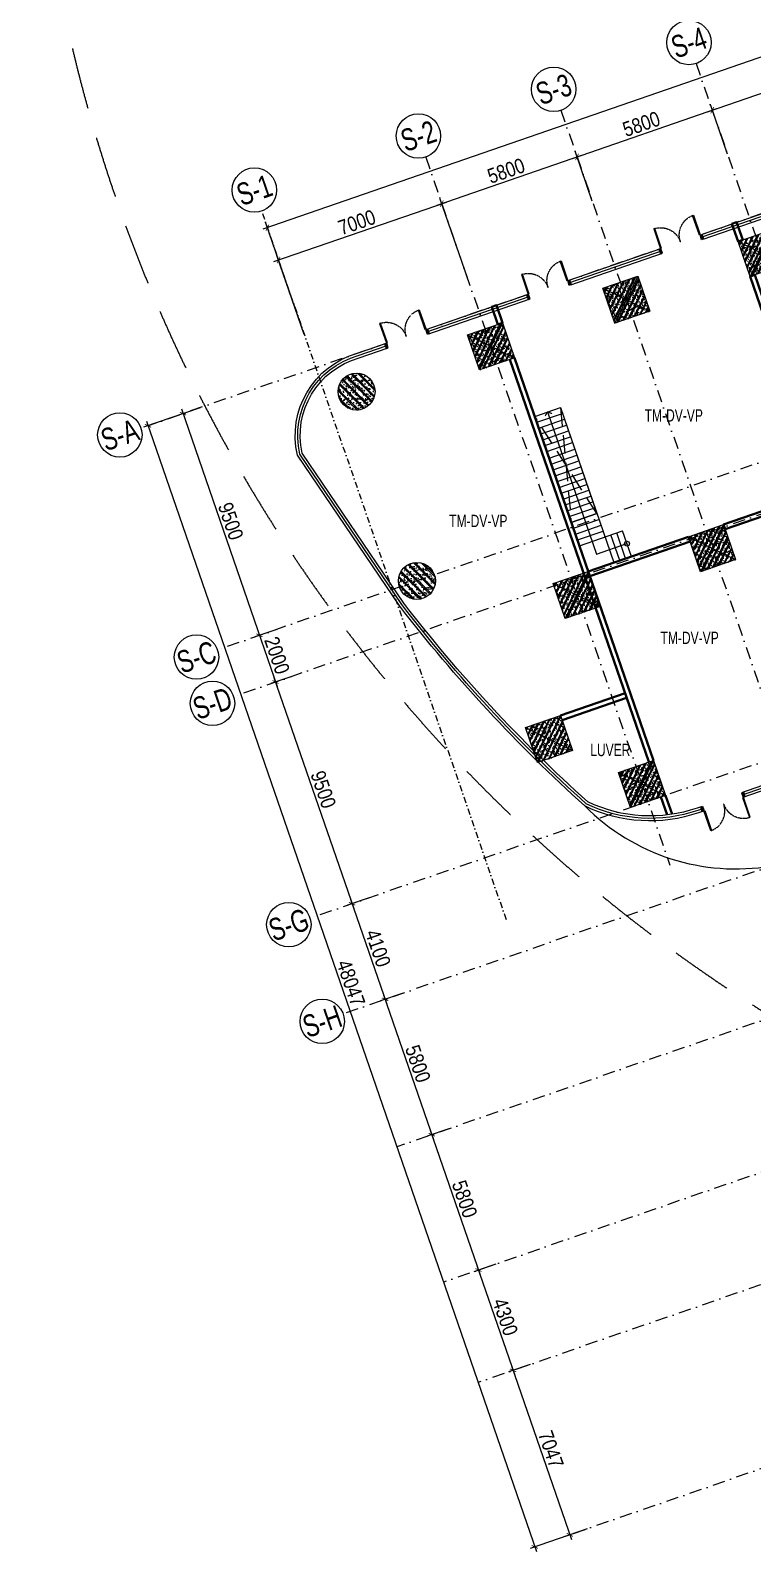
# Model space of a CAD drawing. Header units: millimetres. Extents: x -1534340 to 1713810, y -1348191 to 1114081.
# Drawn here: x 1447879 to 1477154, y -347928 to -286310 of the extents above; entities that cross this region are included whole.
import ezdxf
from ezdxf.enums import TextEntityAlignment as Align

# ---------------------------------------------------------------- set-up
doc = ezdxf.new("R2010")
doc.units = ezdxf.units.MM
doc.header["$LTSCALE"] = 100
doc.set_wipeout_variables(frame=1)
doc.header["$PDMODE"] = 32
doc.header["$PDSIZE"] = 2.5
for name, pattern in [('DASHED2', [0.375, 0.25, -0.125]), ('HIDDEN2', [0.1875, 0.125, -0.0625]), ('xref.asix of  podium$0$xref.asix of  podium$0$DASHDOT', [1, 0.5, -0.25, 0, -0.25]), ('Xref.Asix of Basement B2$0$HIDDEN', [0.375, 0.25, -0.125])]:
    doc.linetypes.add(name, pattern=pattern)
for name, color, linetype in [('A-GLAZ', 135, 'Continuous'), ('AFP-KERB-LINE', 2, 'Continuous'), ('ccu12-Manh', 8, 'Continuous'), ('KT-Kich thuoc', 9, 'Continuous'), ('xref.asix of  podium$0$xref.asix of  podium$0$AUDIT_I_220805193045-5', 6, 'Continuous'), ('xref.asix of  podium$0$xref.asix of  podium$0$KC2-DIM', 251, 'Continuous'), ('xref.asix of  podium$0$xref.asix of  podium$0$KT-Kich thuoc', 9, 'Continuous'), ('xref.asix of  podium$0$xref.asix of  podium$0$KT-Luoi truc South Tower', 8, 'xref.asix of  podium$0$xref.asix of  podium$0$DASHDOT'), ('xref.asix of  podium$0$xref.asix of  podium$0$KT-Net cot vach', 6, 'Continuous'), ('xref.asix of  podium$0$xref.asix of  podium$0$ST_MBDV Cot vach 220805$0$AUDIT_I_220805193045-1', 50, 'Continuous')]:
    doc.layers.add(name, color=color, linetype=linetype)
for name, color, linetype, lineweight in [('CUA', 37, 'Continuous', 13), ('D-building block', 8, 'Continuous', 13), ('KAKA FIX', 2, 'Continuous', 13), ('KT-Chu viet', 255, 'Continuous', 20), ('KT-Net cat', 1, 'Continuous', 40), ('KT-Net thay', 7, 'Continuous', 15)]:
    doc.layers.add(name, color=color, linetype=linetype, lineweight=lineweight)
doc.layers.add('Xref.Asix of Basement B2$0$KT-Chi gioi XD', color=7, linetype='Xref.Asix of Basement B2$0$HIDDEN', true_color=0x0066cc)
doc.styles.add('Arial Narrow', font='ARIALN.TTF')
doc.styles.add('xref.asix of  podium$0$xref.asix of  podium$0$ST_MBDV Cot vach 220805$0$HBA-Text', font='GOTHIC.TTF')
doc.styles.add('Xref_ST_MBDV Cot vach 30.7.2022$0$Arial', font='arial.ttf', dxfattribs={"width": 0.7})
doc.dimstyles.new('CCU_1-200', dxfattribs={"dimscale": 200, "dimtxt": 3, "dimasz": 1, "dimexe": 1, "dimexo": 2, "dimgap": 0.5, "dimtad": 1, "dimdec": 0, "dimdsep": 46, "dimtxsty": 'Arial Narrow', "dimblk": 'ARCHTICK', "dimcen": -1, "dimdle": 1, "dimclrd": 256, "dimclre": 256, "dimclrt": 3, "dimadec": 0, "dimazin": 2, "dimtfac": 0.1, "dimtdec": 0, "dimtix": 1, "dimtmove": 2, "dimatfit": 1, "dimfxl": 1, "dimtvp": 0.833333, "dimtolj": 1, "dimtzin": 12, "dimarcsym": 0})

# ---------------------------------------------------------------- blocks, each defined once
blk = doc.blocks.new('*U2802')
h = blk.add_hatch()
h.set_pattern_fill('VATLIEU04', color=250, scale=40, style=0, pattern_type=2)
h.set_pattern_definition([(50, (550, -550), (286.904, -25.1), [30, -330]), (355, (550, -550), (-55.5, 300.877), [24, -264]), (100.451, (573.9, -552.1), (231.404, 275.776), [25.496, -280.457]), (46.184, (550, -470), (426.9, -66.21), [45, -495]), (96.636, (585.57, -475.5), (373.87, 389.65), [38.24, -420.69]), (351.184, (550, -470), (373.86, 389.65), [36, -396]), (21, (590, -490), (238.763, -161.048), [30, -330]), (326, (590, -490), (97.326, 290.06), [24, -264]), (71.451, (609.9, -503.42), (336.09, 129.01), [25.496, -280.457]), (37.5, (550, -550), (4.864, 133.1575), [0, -260.8, 0, -268, 0, -265]), (7.5, (550, -550), (105.228, 157.765), [0, -152.8, 0, -254.8, 0, -101]), (327.5, (460.8, -550), (213.529, -9.022), [0, -100, 0, -312, 0, -414]), (317.5, (420.8, -550), (233.274, 40.042), [0, -130, 0, -207.2, 0, -294]), (45, (550, -550), (-120.208, 120.208), []), (45, (550, -501), (-120.208, 120.208), [])])
h.paths.add_polyline_path([(-475, 475), (1025, 475), (1025, -1025), (-475, -1025)])
at = {"color": 6, "ltscale": 0.25}
blk.add_lwpolyline([(-475, 475), (1025, 475), (1025, -1025), (-475, -1025)], close=True, dxfattribs=at)
at = {"layer": 'Defpoints', "linetype": 'ByBlock', "ltscale": 30}
for p, q in [((1025, 475), (-475, -1025)), ((-475, 475), (1025, -1025))]:
    blk.add_line(p, q, dxfattribs=at)
blk = doc.blocks.new('xref.asix of  podium$0$xref.asix of  podium$0$C1500')
at = {"layer": 'xref.asix of  podium$0$xref.asix of  podium$0$KT-Net cot vach'}
h = blk.add_hatch(dxfattribs=at)
h.set_pattern_fill('1BETONG2-BOP', color=250, scale=50, style=0, pattern_type=2)
h.set_pattern_definition([(50, (103512.22, -41871.03), (358.6301, -31.3761), [37.5, -412.5]), (355, (103512.22, -41871.03), (-69.3757, 376.0961), [30, -330]), (100.4514, (103542.1, -41873.65), (289.2547, 344.7198), [31.8701, -350.571]), (46.1842, (103512.2, -41771.03), (533.6205, -82.7595), [56.25, -618.75]), (96.6356, (103556.7, -41777.93), (467.3314, 487.059), [47.8051, -525.8565]), (351.1842, (103512.2, -41771.03), (467.331, 487.0593), [45, -495]), (21, (103562.22, -41796.03), (298.4535, -201.30945), [37.5, -412.5]), (226, (103562.22, -41796.03), (335.9411, -182.7699), [30, -330]), (71.4514, (103587.1, -41812.8), (420.1113, 161.2652), [31.8701, -350.571]), (67.5, (103512.22, -41871.03), (-77.95809, 147.18723), [0, -326, 0, -335, 0, -331.25]), (4.5, (103512.22, -41871.03), (141.67546, 190.0516), [0, -191, 0, -318.5, 0, -126.25]), (327.5, (103400.72, -41871.03), (266.91122, -11.27744), [0, -125, 0, -390, 0, -517.5]), (317.5, (103350.72, -41871.03), (291.5931, 50.0525), [0, -162.5, 0, -259, 0, -367.5]), (315, (103512.22, -41871.03), (150.2602, 150.2602), []), (315, (103512.22, -41809.78), (150.2602, 150.2602), [])])
h.paths.add_polyline_path([(-2388, 22, 1), (-888, 22, 1)])
at = {"color": 6, "ltscale": 0.25}
blk.add_circle((-1638, 22, 0), 750, dxfattribs=at)
blk = doc.blocks.new('*U2752')
h = blk.add_hatch()
h.set_pattern_fill('VATLIEU04', color=250, scale=40, style=0, pattern_type=2)
h.set_pattern_definition([(50, (550, 1550), (286.904, -25.1), [30, -330]), (355, (550, 1550), (-55.5, 300.877), [24, -264]), (100.451, (573.9, 1547.9), (231.404, 275.776), [25.496, -280.457]), (46.184, (550, 1630), (426.896, -66.21), [45, -495]), (96.636, (585.57, 1624.5), (373.865, 389.65), [38.244, -420.685]), (351.184, (550, 1630), (373.865, 389.65), [36, -396]), (21, (590, 1610), (238.763, -161.048), [30, -330]), (326, (590, 1610), (97.326, 290.06), [24, -264]), (71.451, (609.9, 1596.58), (336.09, 129.012), [25.496, -280.457]), (37.5, (550, 1550), (4.864, 133.1575), [0, -260.8, 0, -268, 0, -265]), (7.5, (550, 1550), (105.228, 157.765), [0, -152.8, 0, -254.8, 0, -101]), (327.5, (460.8, 1550), (213.529, -9.022), [0, -100, 0, -312, 0, -414]), (317.5, (420.8, 1550), (233.274, 40.042), [0, -130, 0, -207.2, 0, -294]), (45, (550, 1550), (-120.208, 120.208), []), (45, (550, 1599), (-120.208, 120.208), [])])
h.paths.add_polyline_path([(-475, -475), (1025, -475), (1025, 1025), (-475, 1025)])
at = {"color": 6, "ltscale": 0.25}
blk.add_lwpolyline([(-475, -475), (1025, -475), (1025, 1025), (-475, 1025)], close=True, dxfattribs=at)
at = {"layer": 'Defpoints', "linetype": 'ByBlock', "ltscale": 30}
for p, q in [((1025, -475), (-475, 1025)), ((-475, -475), (1025, 1025))]:
    blk.add_line(p, q, dxfattribs=at)
blk = doc.blocks.new('xref.asix of  podium$0$xref.asix of  podium$0$MBCot-PN-flat-22')
at = {"layer": 'xref.asix of  podium$0$xref.asix of  podium$0$AUDIT_I_220805193045-5', "linetype": 'ByBlock', "xscale": -1, "rotation": 289.0471379540017}
blk.add_blockref('*U2752', (9285, -15387, 0), dxfattribs=at)
at = {"layer": 'xref.asix of  podium$0$xref.asix of  podium$0$KC2-DIM'}
for p in [(3292, -985, 0), (5740, -8656, 0)]:
    blk.add_blockref('xref.asix of  podium$0$xref.asix of  podium$0$C1500', p, dxfattribs=at)
at = {"layer": 'xref.asix of  podium$0$xref.asix of  podium$0$KT-Net cot vach', "rotation": 19.04713795399666}
for p in [(17721, 4822), (12239, 2930, 0), (6757, 1037), (15715, -7137), (10232, -9030), (12876, -16687)]:
    blk.add_blockref('*U2802', p, dxfattribs=at)
blk = doc.blocks.new('_ARCHTICK')
at = {"color": 0, "linetype": 'ByBlock', "const_width": 0.15}
blk.add_lwpolyline([(-0.5, -0.5), (0.5, 0.5)], dxfattribs=at)
blk = doc.blocks.new('*D2856')
at = {"layer": 'Defpoints', "color": 0, "transparency": 16777216}
for p in [(-110864, 40661), (-107764, 31681), (-108840, 31309)]:
    blk.add_point(p, dxfattribs=at)
at = {"layer": 'xref.asix of  podium$0$xref.asix of  podium$0$KT-Kich thuoc', "lineweight": -2, "transparency": 16777216}
for p, q in [((-111242, 40531), (-112129, 40224)), ((-112006, 40478), (-108775, 31120)), ((-108142, 31550), (-109029, 31244))]:
    blk.add_line(p, q, dxfattribs=at)
at = {"layer": 'xref.asix of  podium$0$xref.asix of  podium$0$KT-Kich thuoc', "lineweight": -2, "transparency": 16777216, "xscale": 200, "yscale": 200, "zscale": 200}
for p, rotation in [((-111940, 40289), 109.0471379209069), ((-108840, 31309), 289.0471379209069)]:
    blk.add_blockref('_ARCHTICK', p, dxfattribs=dict(at, rotation=rotation))
at = {"layer": 'xref.asix of  podium$0$xref.asix of  podium$0$KT-Kich thuoc', "color": 3, "transparency": 16777216, "insert": (-110006, 35932), "char_height": 600, "attachment_point": 5, "rotation": 289.04714, "style": 'Arial Narrow'}
blk.add_mtext('\\A1;9500', dxfattribs=at)
blk = doc.blocks.new('*D2857')
at = {"layer": 'Defpoints', "color": 0, "transparency": 16777216}
for p in [(-107111, 29791), (-105087, 20439), (-104011, 20811)]:
    blk.add_point(p, dxfattribs=at)
at = {"layer": 'xref.asix of  podium$0$xref.asix of  podium$0$KT-Kich thuoc', "lineweight": -2, "transparency": 16777216}
for p, q in [((-107489, 29660), (-108376, 29354)), ((-108253, 29608), (-105022, 20250)), ((-104389, 20680), (-105276, 20374))]:
    blk.add_line(p, q, dxfattribs=at)
at = {"layer": 'xref.asix of  podium$0$xref.asix of  podium$0$KT-Kich thuoc', "lineweight": -2, "transparency": 16777216, "xscale": 200, "yscale": 200, "zscale": 200}
for p, rotation in [((-108187, 29419), 109.0471379209069), ((-105087, 20439), 289.0471379209069)]:
    blk.add_blockref('_ARCHTICK', p, dxfattribs=dict(at, rotation=rotation))
at = {"layer": 'xref.asix of  podium$0$xref.asix of  podium$0$KT-Kich thuoc', "color": 3, "transparency": 16777216, "insert": (-106253, 25062), "char_height": 600, "attachment_point": 5, "rotation": 289.04714, "style": 'Arial Narrow'}
blk.add_mtext('\\A1;9500', dxfattribs=at)
blk = doc.blocks.new('*D2858')
at = {"layer": 'Defpoints', "color": 0, "transparency": 16777216}
for p in [(-107764, 31681), (-107111, 29791), (-108187, 29419)]:
    blk.add_point(p, dxfattribs=at)
at = {"layer": 'xref.asix of  podium$0$xref.asix of  podium$0$KT-Kich thuoc', "lineweight": -2, "transparency": 16777216}
for p, q in [((-108142, 31551), (-109029, 31244)), ((-108905, 31499), (-108122, 29230)), ((-107489, 29660), (-108376, 29354))]:
    blk.add_line(p, q, dxfattribs=at)
at = {"layer": 'xref.asix of  podium$0$xref.asix of  podium$0$KT-Kich thuoc', "lineweight": -2, "transparency": 16777216, "xscale": 200, "yscale": 200, "zscale": 200}
for p, rotation in [((-108840, 31310), 109.0471379209069), ((-108187, 29419), 289.0471379209069)]:
    blk.add_blockref('_ARCHTICK', p, dxfattribs=dict(at, rotation=rotation))
at = {"layer": 'xref.asix of  podium$0$xref.asix of  podium$0$KT-Kich thuoc', "color": 3, "transparency": 16777216, "insert": (-108130, 30497), "char_height": 600, "attachment_point": 5, "rotation": 289.04714, "style": 'Arial Narrow'}
blk.add_mtext('\\A1;2000', dxfattribs=at)
blk = doc.blocks.new('xref.asix of  podium$0$xref.asix of  podium$0$ST_MBDV Cot vach 220805$0$GRID-SYM-flat-103')
at = {"layer": 'xref.asix of  podium$0$xref.asix of  podium$0$ST_MBDV Cot vach 220805$0$AUDIT_I_220805193045-1'}
blk.add_circle((0, 0, 0), 900, dxfattribs=at)
at = {"layer": 'xref.asix of  podium$0$xref.asix of  podium$0$ST_MBDV Cot vach 220805$0$AUDIT_I_220805193045-1', "style": 'xref.asix of  podium$0$xref.asix of  podium$0$ST_MBDV Cot vach 220805$0$HBA-Text'}
blk.add_attdef('GRID', text='', height=900, rotation=19.04714, dxfattribs=at).set_placement((0, 0, 0), align=Align.MIDDLE_CENTER)
blk = doc.blocks.new('*D2864')
at = {"layer": 'Defpoints', "color": 0, "transparency": 16777216}
for p in [(-110864, 40661), (-95184, -4755), (-97678, -5616)]:
    blk.add_point(p, dxfattribs=at)
at = {"layer": 'xref.asix of  podium$0$xref.asix of  podium$0$KT-Kich thuoc', "lineweight": -2, "transparency": 16777216}
for p, q in [((-111242, 40531), (-113547, 39735)), ((-113424, 39989), (-97613, -5805)), ((-95562, -4886), (-97868, -5681))]:
    blk.add_line(p, q, dxfattribs=at)
at = {"layer": 'xref.asix of  podium$0$xref.asix of  podium$0$KT-Kich thuoc', "lineweight": -2, "transparency": 16777216, "xscale": 200, "yscale": 200, "zscale": 200}
for p, rotation in [((-113358, 39800), 109.0471379209069), ((-97678, -5616), 289.0471379209069)]:
    blk.add_blockref('_ARCHTICK', p, dxfattribs=dict(at, rotation=rotation))
at = {"layer": 'xref.asix of  podium$0$xref.asix of  podium$0$KT-Kich thuoc', "color": 3, "transparency": 16777216, "insert": (-105134, 17224), "char_height": 600, "attachment_point": 5, "rotation": 289.04714, "style": 'Arial Narrow'}
blk.add_mtext('\\A1;48047', dxfattribs=at)
blk = doc.blocks.new('*D2822')
at = {"layer": 'Defpoints', "color": 0, "transparency": 16777216}
for p in [(-104011, 20811), (-102673, 16935), (-103749, 16563)]:
    blk.add_point(p, dxfattribs=at)
at = {"layer": 'xref.asix of  podium$0$xref.asix of  podium$0$KT-Kich thuoc', "lineweight": -2, "transparency": 16777216}
for p, q in [((-104389, 20680), (-105276, 20374)), ((-105152, 20628), (-103684, 16374)), ((-103051, 16805), (-103938, 16498))]:
    blk.add_line(p, q, dxfattribs=at)
at = {"layer": 'xref.asix of  podium$0$xref.asix of  podium$0$KT-Kich thuoc', "lineweight": -2, "transparency": 16777216, "xscale": 200, "yscale": 200, "zscale": 200}
for p, rotation in [((-105087, 20439), 109.0471379209069), ((-103749, 16563), 289.0471379209069)]:
    blk.add_blockref('_ARCHTICK', p, dxfattribs=dict(at, rotation=rotation))
at = {"layer": 'xref.asix of  podium$0$xref.asix of  podium$0$KT-Kich thuoc', "color": 3, "transparency": 16777216, "insert": (-104034, 18634), "char_height": 600, "attachment_point": 5, "rotation": 289.04714, "style": 'Arial Narrow'}
blk.add_mtext('\\A1;4100', dxfattribs=at)
blk = doc.blocks.new('*D2823')
at = {"layer": 'Defpoints', "color": 0, "transparency": 16777216}
for p in [(-102673, 16935), (-100780, 11453), (-101856, 11081)]:
    blk.add_point(p, dxfattribs=at)
at = {"layer": 'xref.asix of  podium$0$xref.asix of  podium$0$KT-Kich thuoc', "lineweight": -2, "transparency": 16777216}
for p, q in [((-103051, 16805), (-103938, 16498)), ((-103814, 16753), (-101791, 10892)), ((-101158, 11322), (-102045, 11016))]:
    blk.add_line(p, q, dxfattribs=at)
at = {"layer": 'xref.asix of  podium$0$xref.asix of  podium$0$KT-Kich thuoc', "lineweight": -2, "transparency": 16777216, "xscale": 200, "yscale": 200, "zscale": 200}
for p, rotation in [((-103749, 16564), 109.0471379209069), ((-101856, 11081), 289.0471379209069)]:
    blk.add_blockref('_ARCHTICK', p, dxfattribs=dict(at, rotation=rotation))
at = {"layer": 'xref.asix of  podium$0$xref.asix of  podium$0$KT-Kich thuoc', "color": 3, "transparency": 16777216, "insert": (-102419, 13955), "char_height": 600, "attachment_point": 5, "rotation": 289.04714, "style": 'Arial Narrow'}
blk.add_mtext('\\A1;5800', dxfattribs=at)
blk = doc.blocks.new('*D2824')
at = {"layer": 'Defpoints', "color": 0, "transparency": 16777216}
for p in [(-100780, 11453), (-99963, 5599), (-98887, 5970)]:
    blk.add_point(p, dxfattribs=at)
at = {"layer": 'xref.asix of  podium$0$xref.asix of  podium$0$KT-Kich thuoc', "lineweight": -2, "transparency": 16777216}
for p, q in [((-101158, 11322), (-102045, 11016)), ((-101922, 11270), (-99898, 5410)), ((-99265, 5840), (-100153, 5533))]:
    blk.add_line(p, q, dxfattribs=at)
at = {"layer": 'xref.asix of  podium$0$xref.asix of  podium$0$KT-Kich thuoc', "lineweight": -2, "transparency": 16777216, "xscale": 200, "yscale": 200, "zscale": 200}
for p, rotation in [((-101856, 11081), 109.0471379209069), ((-99963, 5599), 289.0471379209069)]:
    blk.add_blockref('_ARCHTICK', p, dxfattribs=dict(at, rotation=rotation))
at = {"layer": 'xref.asix of  podium$0$xref.asix of  podium$0$KT-Kich thuoc', "color": 3, "transparency": 16777216, "insert": (-100526, 8473), "char_height": 600, "attachment_point": 5, "rotation": 289.04714, "style": 'Arial Narrow'}
blk.add_mtext('\\A1;5800', dxfattribs=at)
blk = doc.blocks.new('*D2825')
at = {"layer": 'Defpoints', "color": 0, "transparency": 16777216}
for p in [(-98887, 5970), (-97484, 1906), (-98560, 1534)]:
    blk.add_point(p, dxfattribs=at)
at = {"layer": 'xref.asix of  podium$0$xref.asix of  podium$0$KT-Kich thuoc', "lineweight": -2, "transparency": 16777216}
for p, q in [((-99265, 5840), (-100153, 5533)), ((-100029, 5788), (-98495, 1345)), ((-97862, 1775), (-98749, 1469))]:
    blk.add_line(p, q, dxfattribs=at)
at = {"layer": 'xref.asix of  podium$0$xref.asix of  podium$0$KT-Kich thuoc', "lineweight": -2, "transparency": 16777216, "xscale": 200, "yscale": 200, "zscale": 200}
for p, rotation in [((-99963, 5599), 109.0471379209069), ((-98560, 1534), 289.0471379209069)]:
    blk.add_blockref('_ARCHTICK', p, dxfattribs=dict(at, rotation=rotation))
at = {"layer": 'xref.asix of  podium$0$xref.asix of  podium$0$KT-Kich thuoc', "color": 3, "transparency": 16777216, "insert": (-98878, 3699), "char_height": 600, "attachment_point": 5, "rotation": 289.04714, "style": 'Arial Narrow'}
blk.add_mtext('\\A1;4300', dxfattribs=at)
blk = doc.blocks.new('*D2826')
at = {"layer": 'Defpoints', "color": 0, "transparency": 16777216}
for p in [(-97484, 1906), (-95184, -4755), (-96261, -5127)]:
    blk.add_point(p, dxfattribs=at)
at = {"layer": 'xref.asix of  podium$0$xref.asix of  podium$0$KT-Kich thuoc', "lineweight": -2, "transparency": 16777216}
for p, q in [((-97862, 1775), (-98749, 1469)), ((-98625, 1723), (-96195, -5316)), ((-95562, -4886), (-96450, -5192))]:
    blk.add_line(p, q, dxfattribs=at)
at = {"layer": 'xref.asix of  podium$0$xref.asix of  podium$0$KT-Kich thuoc', "lineweight": -2, "transparency": 16777216, "xscale": 200, "yscale": 200, "zscale": 200}
for p, rotation in [((-98560, 1534), 109.0471379209069), ((-96261, -5127), 289.0471379209069)]:
    blk.add_blockref('_ARCHTICK', p, dxfattribs=dict(at, rotation=rotation))
at = {"layer": 'xref.asix of  podium$0$xref.asix of  podium$0$KT-Kich thuoc', "color": 3, "transparency": 16777216, "insert": (-97026, -1664), "char_height": 600, "attachment_point": 5, "rotation": 289.04714, "style": 'Arial Narrow'}
blk.add_mtext('\\A1;7047', dxfattribs=at)
blk = doc.blocks.new('*D2827')
at = {"layer": 'Defpoints', "color": 0, "transparency": 16777216}
for p in [(-52224, 62262), (-108519, 47822), (-106978, 43358, 0)]:
    blk.add_point(p, dxfattribs=at)
at = {"layer": 'xref.asix of  podium$0$xref.asix of  podium$0$KT-Kich thuoc', "lineweight": -2, "transparency": 16777216}
for p, q in [((-53577, 66792), (-108708, 47757)), ((-52355, 62640), (-53831, 66915)), ((-107108, 43736), (-108584, 48011))]:
    blk.add_line(p, q, dxfattribs=at)
at = {"layer": 'xref.asix of  podium$0$xref.asix of  podium$0$KT-Kich thuoc', "lineweight": -2, "transparency": 16777216, "xscale": 200, "yscale": 200, "zscale": 200}
for p, rotation in [((-53766, 66726), 19.04771637789541), ((-108519, 47822), 199.0477163778954)]:
    blk.add_blockref('_ARCHTICK', p, dxfattribs=dict(at, rotation=rotation))
at = {"layer": 'xref.asix of  podium$0$xref.asix of  podium$0$KT-Kich thuoc', "color": 3, "transparency": 16777216, "insert": (-78005, 59272), "char_height": 600, "attachment_point": 5, "rotation": 19.04772, "style": 'Arial Narrow'}
blk.add_mtext('\\A1;57925', dxfattribs=at)
blk = doc.blocks.new('*D2828')
at = {"layer": 'Defpoints', "color": 0, "transparency": 16777216}
for p in [(-101450, 48795), (-100280, 45407), (-106897, 43123)]:
    blk.add_point(p, dxfattribs=at)
at = {"layer": 'xref.asix of  podium$0$xref.asix of  podium$0$KT-Kich thuoc', "lineweight": -2, "transparency": 16777216}
for p, q in [((-108255, 46446), (-101261, 48860)), ((-100410, 45785), (-101515, 48984)), ((-107027, 43501), (-108132, 46700))]:
    blk.add_line(p, q, dxfattribs=at)
at = {"layer": 'xref.asix of  podium$0$xref.asix of  podium$0$KT-Kich thuoc', "lineweight": -2, "transparency": 16777216, "xscale": 200, "yscale": 200, "zscale": 200}
for p, rotation in [((-101450, 48795), 19.04713794612659), ((-108066, 46511), 199.0471379461266)]:
    blk.add_blockref('_ARCHTICK', p, dxfattribs=dict(at, rotation=rotation))
at = {"layer": 'xref.asix of  podium$0$xref.asix of  podium$0$KT-Kich thuoc', "color": 3, "transparency": 16777216, "insert": (-104891, 48037), "char_height": 600, "attachment_point": 5, "rotation": 19.04714, "style": 'Arial Narrow'}
blk.add_mtext('\\A1;7000', dxfattribs=at)
blk = doc.blocks.new('*D2829')
at = {"layer": 'Defpoints', "color": 0, "transparency": 16777216}
for p in [(-95967, 50688), (-95220, 48523), (-100280, 45407)]:
    blk.add_point(p, dxfattribs=at)
at = {"layer": 'xref.asix of  podium$0$xref.asix of  podium$0$KT-Kich thuoc', "lineweight": -2, "transparency": 16777216}
for p, q in [((-101639, 48730), (-95778, 50753)), ((-95350, 48901), (-96033, 50877)), ((-100410, 45785), (-101515, 48984))]:
    blk.add_line(p, q, dxfattribs=at)
at = {"layer": 'xref.asix of  podium$0$xref.asix of  podium$0$KT-Kich thuoc', "lineweight": -2, "transparency": 16777216, "xscale": 200, "yscale": 200, "zscale": 200}
for p, rotation in [((-95967, 50688), 19.04713794612659), ((-101450, 48795), 199.0471379461266)]:
    blk.add_blockref('_ARCHTICK', p, dxfattribs=dict(at, rotation=rotation))
at = {"layer": 'xref.asix of  podium$0$xref.asix of  podium$0$KT-Kich thuoc', "color": 3, "transparency": 16777216, "insert": (-98841, 50126), "char_height": 600, "attachment_point": 5, "rotation": 19.04714, "style": 'Arial Narrow'}
blk.add_mtext('\\A1;5800', dxfattribs=at)
blk = doc.blocks.new('*D2830')
at = {"layer": 'Defpoints', "color": 0, "transparency": 16777216}
for p in [(-90485, 52581), (-89737, 50415), (-95220, 48523)]:
    blk.add_point(p, dxfattribs=at)
at = {"layer": 'xref.asix of  podium$0$xref.asix of  podium$0$KT-Kich thuoc', "lineweight": -2, "transparency": 16777216}
for p, q in [((-96156, 50623), (-90296, 52646)), ((-89868, 50794), (-90550, 52770)), ((-95350, 48901), (-96033, 50877))]:
    blk.add_line(p, q, dxfattribs=at)
at = {"layer": 'xref.asix of  podium$0$xref.asix of  podium$0$KT-Kich thuoc', "lineweight": -2, "transparency": 16777216, "xscale": 200, "yscale": 200, "zscale": 200}
for p, rotation in [((-90485, 52581), 19.04713794612659), ((-95967, 50688), 199.0471379461266)]:
    blk.add_blockref('_ARCHTICK', p, dxfattribs=dict(at, rotation=rotation))
at = {"layer": 'xref.asix of  podium$0$xref.asix of  podium$0$KT-Kich thuoc', "color": 3, "transparency": 16777216, "insert": (-93359, 52019), "char_height": 600, "attachment_point": 5, "rotation": 19.04714, "style": 'Arial Narrow'}
blk.add_mtext('\\A1;5800', dxfattribs=at)
blk = doc.blocks.new('*D2831')
at = {"layer": 'Defpoints', "color": 0, "transparency": 16777216}
for p in [(-82308, 55404), (-81561, 53238), (-89737, 50415)]:
    blk.add_point(p, dxfattribs=at)
at = {"layer": 'xref.asix of  podium$0$xref.asix of  podium$0$KT-Kich thuoc', "lineweight": -2, "transparency": 16777216}
for p, q in [((-90674, 52516), (-82119, 55469)), ((-81691, 53616), (-82374, 55593)), ((-89868, 50794), (-90550, 52770))]:
    blk.add_line(p, q, dxfattribs=at)
at = {"layer": 'xref.asix of  podium$0$xref.asix of  podium$0$KT-Kich thuoc', "lineweight": -2, "transparency": 16777216, "xscale": 200, "yscale": 200, "zscale": 200}
for p, rotation in [((-82308, 55404), 19.04713794612659), ((-90485, 52581), 199.0471379461266)]:
    blk.add_blockref('_ARCHTICK', p, dxfattribs=dict(at, rotation=rotation))
at = {"layer": 'xref.asix of  podium$0$xref.asix of  podium$0$KT-Kich thuoc', "color": 3, "transparency": 16777216, "insert": (-86529, 54376), "char_height": 600, "attachment_point": 5, "rotation": 19.04714, "style": 'Arial Narrow'}
blk.add_mtext('\\A1;8650', dxfattribs=at)
blk = doc.blocks.new('THANG SH')
at = {"layer": 'D-building block', "color": 3, "linetype": 'DASHED2', "ltscale": 30}
for points in [[(-6641, 1100), (-2100, 0)], [(-2100, 1100), (-6641, 0)]]:
    blk.add_lwpolyline(points, dxfattribs=at)
at = {"layer": 'D-building block', "color": 3, "linetype": 'DASHED2', "ltscale": 1000}
blk.add_lwpolyline([(-6641, 0), (-6641, 1100), (-2100, 1100), (-2100, 0)], close=True, dxfattribs=at)
at = {"layer": 'Defpoints', "color": 252}
blk.add_line((0, 1850), (0, 0), dxfattribs=at)
for points in [[(-6641, 550), (-550, 550), (-550, 1850)], [(-1100, 0), (-1100, 1850)], [(0, 1850), (-1100, 1850)], [(0, 1600), (-1100, 1600)], [(0, 1350), (-1100, 1350)], [(0, 0), (-6641, 0), (-6641, 1100), (0, 1100)], [(-6391, 0), (-6391, 1100)], [(-6141, 0), (-6141, 1100)], [(-5891, 0), (-5891, 1100)], [(-5641, 0), (-5641, 1100)], [(-5391, 0), (-5391, 1100)], [(-5141, 0), (-5141, 1100)], [(-4850, 0), (-4850, 1100)], [(-4600, 0), (-4600, 1100)], [(-4350, 0), (-4350, 1100)], [(-4100, 0), (-4100, 1100)], [(-3850, 0), (-3850, 1100)], [(-3600, 0), (-3600, 1100)], [(-3350, 0), (-3350, 1100)], [(-3100, 0), (-3100, 1100)], [(-2850, 0), (-2850, 1100)], [(-2600, 0), (-2600, 1100)], [(-2350, 0), (-2350, 1100)], [(-2100, 0), (-2100, 1100)], [(-1850, 0), (-1850, 1100)], [(-1600, 0), (-1600, 1100)], [(-1350, 0), (-1350, 1100)]]:
    blk.add_lwpolyline(points, dxfattribs=at)
at = {"layer": 'Defpoints', "color": 252, "const_width": 50}
blk.add_lwpolyline([(-6521, 699), (-6641, 550), (-6521, 401)], dxfattribs=at)
at = {"layer": 'Defpoints', "color": 252}
blk.add_circle((-550, 1850), 100, dxfattribs=at)
blk = doc.blocks.new('*U229')
for p, q in [((-750, -90), (-750, -50)), ((-100, -70), (-750, -70)), ((-100, -90), (-100, -50)), ((-750, -1710), (-750, -1750)), ((-100, -1730), (-750, -1730)), ((-100, -1710), (-100, -1750))]:
    blk.add_line(p, q)
for points in [[(200, 0), (200, -60), (40, -60), (40, -50), (0, -50), (0, 0)], [(0, -50), (0, -90), (-850, -90), (-850, -50)], [(0, -1750), (0, -1710), (-850, -1710), (-850, -1750)], [(200, -1800), (200, -1740), (40, -1740), (40, -1750), (0, -1750), (0, -1800)]]:
    blk.add_lwpolyline(points, close=True)
at = {"linetype": 'HIDDEN2'}
for centre, start, end in [((0, -50), 180.00004, 270), ((0, -1750), 90, 179.99996)]:
    blk.add_arc(centre, 850, start, end, dxfattribs=at)
blk = doc.blocks.new('KHHFG')
blk.add_wipeout([(-80, 1884), (238, 1884), (264, 84), (-70, 84)]).dxf.layer = 'KT-Kich thuoc'
at = {"layer": 'KT-Net cat'}
for p, q in [((200, 1884), (0, 1884)), ((200, 84), (0, 84))]:
    blk.add_line(p, q, dxfattribs=at)
at = {"layer": 'CUA', "xscale": -1, "rotation": 359.999999524041}
blk.add_blockref('*U229', (200, 1884), dxfattribs=at)
blk = doc.blocks.new('xref.asix of  podium$0$xref.asix of  podium$0$Asix South Tower')
at = {"layer": 'xref.asix of  podium$0$xref.asix of  podium$0$KT-Luoi truc South Tower', "ltscale": 10}
for p, q in [((-45928.1, 63080), (-113358.3, 39799.9)), ((-91137.3, 54471), (-81235.3, 25790.1)), ((-96619.8, 52578.2), (-86717.8, 23897.3)), ((-102102.2, 50685.3), (-92200.2, 22004.5)), ((-67132.6, 45709), (-110541.5, 30722.1)), ((-66479.9, 43818.5), (-109888.9, 28831.6)), ((-37736.8, 39354.3), (-105450.5, 15976.2)), ((-63379.6, 34838.6), (-106788.6, 19851.7)), ((-37735.1, 33218.9), (-103274.2, 10591.7)), ((-47391.3, 23749.2), (-101381.4, 5109.2)), ((-45988, 19684.6), (-99978.1, 1044.6)), ((-52170.8, 10095.3), (-96381.5, -5168.4))]:
    blk.add_line(p, q, dxfattribs=at)
at = {"layer": 'xref.asix of  podium$0$xref.asix of  podium$0$KT-Luoi truc South Tower', "ltscale": 5}
blk.add_line((-108719, 48400.9), (-98817, 19720.1), dxfattribs=at)
at = {"layer": 'xref.asix of  podium$0$xref.asix of  podium$0$KT-Kich thuoc'}
ref = blk.add_blockref('xref.asix of  podium$0$xref.asix of  podium$0$ST_MBDV Cot vach 220805$0$GRID-SYM-flat-103', (-91431.1, 55321.7), dxfattribs=at)
ref.add_attrib('GRID', 'S-4', dxfattribs={"layer": 'xref.asix of  podium$0$xref.asix of  podium$0$ST_MBDV Cot vach 220805$0$AUDIT_I_220805193045-1', "height": 900, "rotation": 19, "style": 'xref.asix of  podium$0$xref.asix of  podium$0$ST_MBDV Cot vach 220805$0$HBA-Text', "width": 0.75}).set_placement((-91431.1, 55321.7, 0), align=Align.MIDDLE_CENTER)
ref = blk.add_blockref('xref.asix of  podium$0$xref.asix of  podium$0$ST_MBDV Cot vach 220805$0$GRID-SYM-flat-103', (-96913.5, 53428.9), dxfattribs=at)
ref.add_attrib('GRID', 'S-3', dxfattribs={"layer": 'xref.asix of  podium$0$xref.asix of  podium$0$ST_MBDV Cot vach 220805$0$AUDIT_I_220805193045-1', "height": 900, "rotation": 19, "style": 'xref.asix of  podium$0$xref.asix of  podium$0$ST_MBDV Cot vach 220805$0$HBA-Text', "width": 0.75}).set_placement((-96913.5, 53428.9, 0), align=Align.MIDDLE_CENTER)
ref = blk.add_blockref('xref.asix of  podium$0$xref.asix of  podium$0$ST_MBDV Cot vach 220805$0$GRID-SYM-flat-103', (-102396, 51536.1), dxfattribs=at)
ref.add_attrib('GRID', 'S-2', dxfattribs={"layer": 'xref.asix of  podium$0$xref.asix of  podium$0$ST_MBDV Cot vach 220805$0$AUDIT_I_220805193045-1', "height": 900, "rotation": 19.047138, "style": 'xref.asix of  podium$0$xref.asix of  podium$0$ST_MBDV Cot vach 220805$0$HBA-Text', "width": 0.75}).set_placement((-102396, 51536.1, 0), align=Align.MIDDLE_CENTER)
ref = blk.add_blockref('xref.asix of  podium$0$xref.asix of  podium$0$ST_MBDV Cot vach 220805$0$GRID-SYM-flat-103', (-109045.2, 49346.2), dxfattribs=at)
ref.add_attrib('GRID', 'S-1', dxfattribs={"layer": 'xref.asix of  podium$0$xref.asix of  podium$0$ST_MBDV Cot vach 220805$0$AUDIT_I_220805193045-1', "height": 900, "rotation": 19, "style": 'xref.asix of  podium$0$xref.asix of  podium$0$ST_MBDV Cot vach 220805$0$HBA-Text', "width": 0.75}).set_placement((-109045.2, 49346.2, 0), align=Align.MIDDLE_CENTER)
ref = blk.add_blockref('xref.asix of  podium$0$xref.asix of  podium$0$ST_MBDV Cot vach 220805$0$GRID-SYM-flat-103', (-114499.2, 39428.2), dxfattribs=at)
ref.add_attrib('GRID', 'S-A', dxfattribs={"layer": 'xref.asix of  podium$0$xref.asix of  podium$0$ST_MBDV Cot vach 220805$0$AUDIT_I_220805193045-1', "height": 900, "rotation": 19, "style": 'xref.asix of  podium$0$xref.asix of  podium$0$ST_MBDV Cot vach 220805$0$HBA-Text', "width": 0.75}).set_placement((-114499.2, 39428.2, 0), align=Align.MIDDLE_CENTER)
ref = blk.add_blockref('xref.asix of  podium$0$xref.asix of  podium$0$ST_MBDV Cot vach 220805$0$GRID-SYM-flat-103', (-111392.3, 30428.4, 0), dxfattribs=at)
ref.add_attrib('GRID', 'S-C', dxfattribs={"layer": 'xref.asix of  podium$0$xref.asix of  podium$0$ST_MBDV Cot vach 220805$0$AUDIT_I_220805193045-1', "height": 900, "rotation": 19, "style": 'xref.asix of  podium$0$xref.asix of  podium$0$ST_MBDV Cot vach 220805$0$HBA-Text', "width": 0.75}).set_placement((-111392.3, 30428.4, 0), align=Align.MIDDLE_CENTER)
ref = blk.add_blockref('xref.asix of  podium$0$xref.asix of  podium$0$ST_MBDV Cot vach 220805$0$GRID-SYM-flat-103', (-110745.1, 28554.5, 0), dxfattribs=at)
ref.add_attrib('GRID', 'S-D', dxfattribs={"layer": 'xref.asix of  podium$0$xref.asix of  podium$0$ST_MBDV Cot vach 220805$0$AUDIT_I_220805193045-1', "height": 900, "rotation": 19, "style": 'xref.asix of  podium$0$xref.asix of  podium$0$ST_MBDV Cot vach 220805$0$HBA-Text', "width": 0.75}).set_placement((-110745.1, 28554.5, 0), align=Align.MIDDLE_CENTER)
ref = blk.add_blockref('xref.asix of  podium$0$xref.asix of  podium$0$ST_MBDV Cot vach 220805$0$GRID-SYM-flat-103', (-107650.1, 19589.9, 0), dxfattribs=at)
ref.add_attrib('GRID', 'S-G', dxfattribs={"layer": 'xref.asix of  podium$0$xref.asix of  podium$0$ST_MBDV Cot vach 220805$0$AUDIT_I_220805193045-1', "height": 900, "rotation": 19, "style": 'xref.asix of  podium$0$xref.asix of  podium$0$ST_MBDV Cot vach 220805$0$HBA-Text', "width": 0.75}).set_placement((-107650.1, 19589.9, 0), align=Align.MIDDLE_CENTER)
ref = blk.add_blockref('xref.asix of  podium$0$xref.asix of  podium$0$ST_MBDV Cot vach 220805$0$GRID-SYM-flat-103', (-106297, 15670.3, 0), dxfattribs=at)
ref.add_attrib('GRID', 'S-H', dxfattribs={"layer": 'xref.asix of  podium$0$xref.asix of  podium$0$ST_MBDV Cot vach 220805$0$AUDIT_I_220805193045-1', "height": 900, "rotation": 19, "style": 'xref.asix of  podium$0$xref.asix of  podium$0$ST_MBDV Cot vach 220805$0$HBA-Text', "width": 0.75}).set_placement((-106297, 15670.3, 0), align=Align.MIDDLE_CENTER)
dim = blk.add_linear_dim(base=(-108519, 47822.2), p1=(-52224.4, 62261.9), p2=(-106977.6, 43357.8, 0), angle=199.047716, dimstyle='CCU_1-200', dxfattribs=at)
dim.commit()
dim.dimension.update_dxf_attribs({"geometry": '*D2827', "text_midpoint": (-78005, 59272.4), "dimtype": 129})
for base, p1, p2, angle, picture, middle in [((-82308.4, 55403.7), (-89737.2, 50415.4), (-81560.8, 53238.3), 19.047138, '*D2831', (-86529.2, 54376.4)), ((-90484.8, 52580.8), (-95219.6, 48522.6), (-89737.2, 50415.4), 19.047138, '*D2830', (-93358.6, 52018.5)), ((-95967.2, 50688), (-100279.9, 45407), (-95219.6, 48522.6), 19.047138, '*D2829', (-98841.1, 50125.7)), ((-101449.7, 48795.2), (-106896.7, 43122.6), (-100279.9, 45407), 19.047138, '*D2828', (-104890.7, 48037.1)), ((-97678.5, -5616.2), (-110863.9, 40661.1), (-95184.1, -4755), 109.047138, '*D2864', (-105134.3, 17224.5)), ((-108840, 31309.4), (-110863.9, 40661.1), (-107763.5, 31681), 109.047138, '*D2856', (-110006.1, 35932)), ((-108187.4, 29419), (-107763.6, 31681.2), (-107110.9, 29790.7), 109.047138, '*D2858', (-108129.7, 30496.9)), ((-105087.1, 20439), (-107110.9, 29790.7), (-104010.6, 20810.7), 109.047138, '*D2857', (-106253.1, 25061.6)), ((-103749, 16563.5), (-104010.6, 20810.7), (-102672.5, 16935.1), 109.047138, '*D2822', (-104034, 18633.9)), ((-101856.3, 11081.2), (-102672.6, 16935.3), (-100779.8, 11452.8), 109.047138, '*D2823', (-102418.6, 13955)), ((-99963.5, 5598.7), (-100779.8, 11452.8), (-98887, 5970.4), 109.047138, '*D2824', (-100525.8, 8472.6)), ((-98560.2, 1534.1), (-98887, 5970.4), (-97483.7, 1905.8), 109.047138, '*D2825', (-98877.7, 3699)), ((-96260.6, -5126.6), (-97483.7, 1905.8), (-95184.1, -4755), 109.047138, '*D2826', (-97026.3, -1663.6))]:
    dim = blk.add_linear_dim(base=base, p1=p1, p2=p2, angle=angle, dimstyle='CCU_1-200', dxfattribs=at)
    dim.commit()
    dim.dimension.update_dxf_attribs({"geometry": picture, "text_midpoint": middle})
blk = doc.blocks.new('312')
at = {"layer": 'A-GLAZ', "elevation": 0}
for points in [[(1482695.2, -315227.1), (1474934, -317904.8, -0.1974963), (1470412.8, -317641.4, -0.0453995), (1462928.7, -309566.3), (1458800.5, -303471.7, -0.4011287), (1461171.6, -299479.3), (1490585.1, -289338.7, -0.1205241), (1502064.9, -288009.8), (1511023.5, -290338.2)], [(1482662.5, -315132.6), (1474901.4, -317810.2, -0.1968636), (1470468.9, -317557.5, -0.0453275), (1463009.8, -309507.7), (1458893.8, -303431.2, -0.3997484), (1461201.3, -299574.8), (1490618.8, -289432.9, -0.1204683), (1502046, -288108.3), (1510996.8, -290434.6)], [(1482727.8, -315321.6), (1474966.6, -317999.3, -0.1981128), (1470356.5, -317725.3, -0.0454709), (1462847.7, -309624.9), (1458707.3, -303512.5, -0.4024491), (1461141.8, -299383.8), (1490551.4, -289244.6)]]:
    blk.add_lwpolyline(points, format="xyb", dxfattribs=at)
at = {"layer": 'AFP-KERB-LINE'}
blk.add_arc((1510350.2, -273615.6, 0), 61862.6, 213.789007, 213.789373, dxfattribs=at)
at = {"layer": 'KT-Net cat'}
for p, q in [((1467315.8, -299638.2), (1472945.3, -315943.8)), ((1467504.8, -299572.9), (1473134.3, -315878.5)), ((1474555.5, -306818.7), (1470490.9, -308222)), ((1474620.7, -307007.7), (1474555.5, -306818.7)), ((1474620.7, -307007.7), (1470556.2, -308411))]:
    blk.add_line(p, q, dxfattribs=at)
at = {"layer": 'KT-Net cat', "elevation": 0}
for points in [[(1476751.4, -294793.7), (1476502.3, -294083.3), (1476313.2, -294148.6), (1476562.3, -294859)], [(1480037.9, -304925.9), (1477051.9, -296276.8), (1477240.9, -296211.6), (1480227, -304860.6)], [(1467015.3, -298155), (1466766.2, -297444.7), (1466577.1, -297510), (1466826.3, -298220.3)], [(1475973.3, -306329.2), (1480557.8, -304746.4), (1480623.1, -304935.4), (1476038.6, -306518.2)]]:
    blk.add_lwpolyline(points, close=True, dxfattribs=at)
for points in [[(1469363.9, -314059.3), (1471982.5, -313155.3)], [(1469429.2, -314248.4), (1472047.8, -313344.3)], [(1473623.8, -317296.4), (1473887.8, -318061)], [(1473434.8, -317361.6), (1473685.8, -318088.6)]]:
    blk.add_lwpolyline(points, dxfattribs=at)
at = {"layer": 'KT-Net thay', "elevation": 0}
blk.add_lwpolyline([(1470356.5, -317725.3, 0.2439045), (1477913.3, -320152.9), (1491140.2, -315592.8, -0.4300753), (1502718.8, -320113.3), (1506207.6, -330195.2, 0.2618071), (1514900.3, -335651.9)], format="xyb", dxfattribs=at)
at = {"layer": 'Xref.Asix of Basement B2$0$KT-Chi gioi XD', "lineweight": 13, "ltscale": 100, "elevation": 0, "flags": 128}
blk.add_lwpolyline([(1536926.6, -198350.2), (1532230.5, -180477.4), (1529880.4, -179665.5), (1520946.6, -186436.8), (1497442.7, -204368.8), (1473775.2, -221476.8, 0.684877), (1504207.8, -335272.8), (1524578.3, -337428.6), (1563007.4, -336214.1), (1565857.8, -332567.4)], format="xyb", close=True, dxfattribs=at)
at = {"layer": 'KAKA FIX', "rotation": 289.0471379542168}
blk.add_blockref('THANG SH', (1470490.9, -308222), dxfattribs=at)
at = {"layer": 'xref.asix of  podium$0$xref.asix of  podium$0$KC2-DIM'}
blk.add_blockref('xref.asix of  podium$0$xref.asix of  podium$0$MBCot-PN-flat-22', (1459444.9, -299975.3), dxfattribs=at)
at = {"layer": 'xref.asix of  podium$0$xref.asix of  podium$0$KT-Kich thuoc'}
blk.add_blockref('xref.asix of  podium$0$xref.asix of  podium$0$Asix South Tower', (1566004.7, -342122.3), dxfattribs=at)
at = {"layer": 'KT-Chu viet', "char_height": 500, "width": 5339.453, "attachment_point": 2, "style": 'Xref_ST_MBDV Cot vach 30.7.2022$0$Arial'}
for s, insert in [('TM-DV-VP', (1473958.6, -301655.7)), ('TM-DV-VP', (1466036.1, -305928.8)), ('TM-DV-VP', (1474601, -310665.1)), ('LUVER', (1471385.8, -315207.1))]:
    blk.add_mtext(s, dxfattribs=dict(at, insert=insert))
at = {"layer": 'KT-Kich thuoc', "rotation": 109.0221531273173}
for p in [(1475224.2, -294741.5, 0), (1469860, -296593.5, 0), (1464111.7, -298574.1, 0)]:
    blk.add_blockref('KHHFG', p, dxfattribs=at)
at = {"layer": 'KT-Kich thuoc', "xscale": -1, "rotation": 109.0348773204955}
blk.add_blockref('KHHFG', (1476845.2, -317139.6, 0), dxfattribs=at)

msp = doc.modelspace()

# ---------------------------------------------------------------- block references
at = {"layer": 'ccu12-Manh'}
msp.add_blockref('312', (0, 0), dxfattribs=at)

doc.saveas('drawing.dxf')
